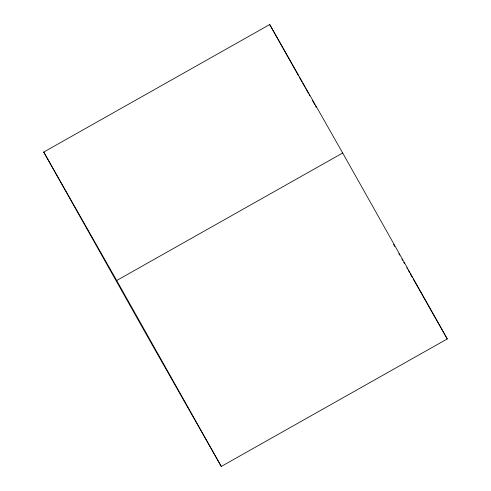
<?xml version="1.0" encoding="UTF-8"?>
<svg xmlns="http://www.w3.org/2000/svg" width="491" height="491" viewBox="0 0 491 491"><rect width="100%" height="100%" fill="white"/><g stroke="black" fill="none" stroke-linecap="round" stroke-linejoin="round"><path stroke-width="0.74" d="M43.73 152.069L269.719 24.55L342.681 152.989L447.27 338.931L221.281 466.45L148.319 338.011L43.73 152.069L116.698 280.514L221.281 466.45M116.698 280.514L342.681 152.989M393.586 244.426L394.721 246.427M398.876 253.743L399.631 255.075M401.902 259.07L402.657 260.402M403.792 262.397L404.547 263.728M406.818 267.718L407.573 269.05M408.328 270.381L409.463 272.376M410.218 273.708L412.489 277.703M413.244 279.035L447.27 338.931M269.719 24.55L298.583 75.866M299.332 77.197L301.959 81.862M302.708 83.2L304.954 87.195M305.703 88.527L308.33 93.192M309.078 94.524L309.827 95.862M312.454 100.526L314.7 104.522M315.449 105.853L316.198 107.191"/></g></svg>
